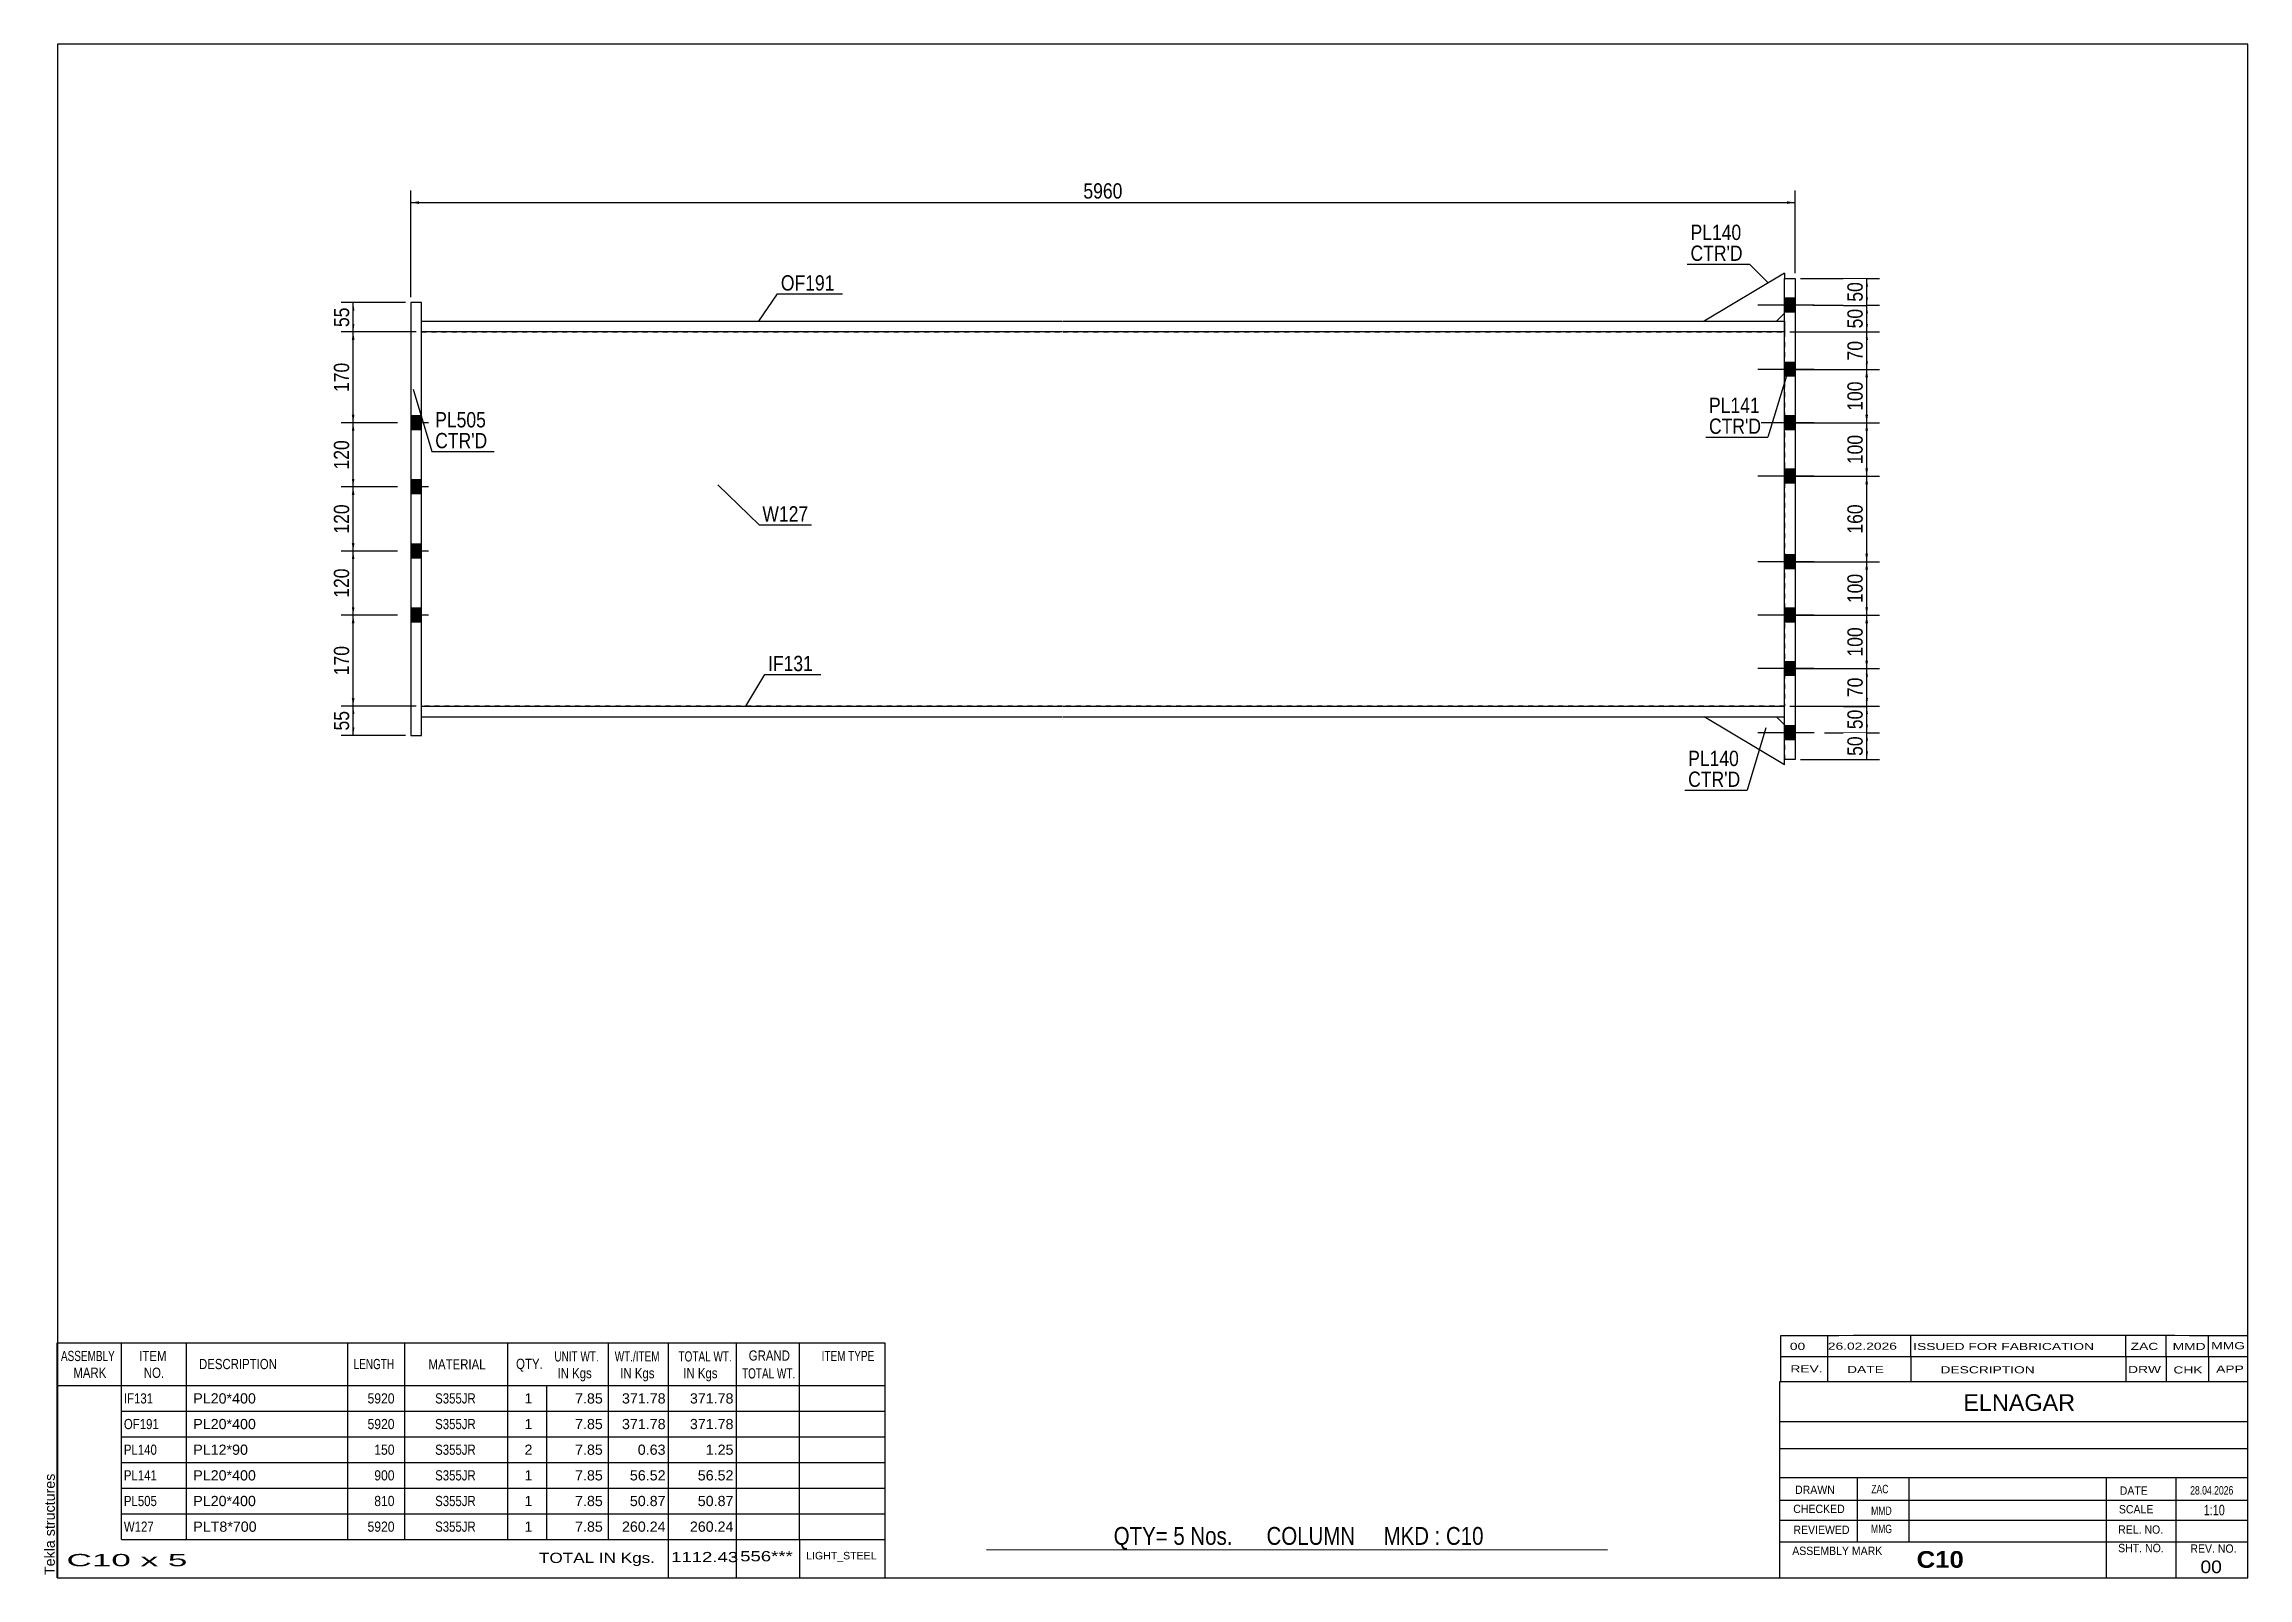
# Model space of a CAD drawing. Header units: millimetres. Extents: x -367 to 46, y -163 to 124.
import ezdxf

# ---------------------------------------------------------------- set-up
doc = ezdxf.new("R2010")
doc.units = ezdxf.units.MM
doc.linetypes.add('DXK_LINE_DOT1', pattern=[1.8814, 0.9407, -0.9407])
doc.styles.add('Arial', font='ARIAL.TTF', dxfattribs={"height": 0.2})
doc.styles.add('Arial Bold', font='ARIALBD.TTF', dxfattribs={"height": 0.2})
doc.styles.add('Arial Narrow', font='ARIALN.TTF', dxfattribs={"height": 0.2})

# ---------------------------------------------------------------- blocks, each defined once
blk = doc.blocks.new('Unknown-622249939-1662')
at = {"color": 5, "linetype": 'Continuous'}
for p, q in [((45.86, 123.87), (-364.14, 123.87)), ((-364.14, 123.87), (-364.14, -163.13)), ((45.86, -163.13), (45.86, 123.87)), ((-364.14, -163.13), (45.86, -163.13))]:
    blk.add_line(p, q, dxfattribs=at)
at = {"color": 174, "linetype": 'Continuous', "style": 'Arial'}
blk.add_text('Tekla structures', height=1.9102, rotation=90, dxfattribs=at).set_placement((-364.64, -162.63))
blk = doc.blocks.new('Part-622249939-1239 - 1213')
at = {"color": 7, "linetype": 'DXK_LINE_DOT1'}
for p, q in [((-296, 70), (-176, 70)), ((-296, 0), (-296, 70)), ((-175.9, 70), (-40.9, 70)), ((-40.9, 70), (-40.9, 0)), ((-176, 0), (-296, 0)), ((-40.9, 0), (-175.9, 0))]:
    blk.add_line(p, q, dxfattribs=at)
blk = doc.blocks.new('Part-622249939-1231 - 1213')
at = {"color": 2, "linetype": 'Continuous'}
for p, q in [((-40.9, 80), (-38.9, 80)), ((-40.9, -10), (-40.9, 80)), ((-38.9, 80), (-38.9, -10)), ((-38.9, -10), (-40.9, -10))]:
    blk.add_line(p, q, dxfattribs=at)
blk = doc.blocks.new('Part-622249939-1229 - 1213')
at = {"color": 2, "linetype": 'Continuous'}
for p, q in [((-296, 70), (-296, 72)), ((-296, 72), (-176, 72)), ((-175.9, 72), (-40.9, 72)), ((-40.9, 72), (-40.9, 70)), ((-176, 70), (-296, 70)), ((-40.9, 70), (-175.9, 70))]:
    blk.add_line(p, q, dxfattribs=at)
blk = doc.blocks.new('Part-622249939-1238 - 1213')
at = {"color": 2, "linetype": 'Continuous'}
for p, q in [((-296, 75.5), (-298, 75.5)), ((-298, 75.5), (-298, -5.5)), ((-296, -5.5), (-296, 75.5)), ((-298, -5.5), (-296, -5.5))]:
    blk.add_line(p, q, dxfattribs=at)
blk = doc.blocks.new('Part-622249939-1230 - 1213')
at = {"color": 2, "linetype": 'Continuous'}
for p, q in [((-296, -2), (-296, 0)), ((-296, 0), (-176, 0)), ((-175.9, 0), (-40.9, 0)), ((-40.9, -2), (-40.9, 0)), ((-296, -2), (-176, -2)), ((-175.9, -2), (-40.9, -2))]:
    blk.add_line(p, q, dxfattribs=at)
blk = doc.blocks.new('Part-622249939-1234 - 1213')
at = {"color": 2, "linetype": 'Continuous'}
for p, q in [((-40.9, 81), (-55.9, 72)), ((-40.9, 81), (-40.9, 80)), ((-42.4, 72), (-40.9, 73.5))]:
    blk.add_line(p, q, dxfattribs=at)
at = {"color": 7, "linetype": 'DXK_LINE_DOT1'}
for p, q in [((-40.9, 73.5), (-40.9, 80)), ((-55.9, 72), (-42.4, 72))]:
    blk.add_line(p, q, dxfattribs=at)
blk = doc.blocks.new('Part-622249939-1236 - 1213')
at = {"color": 2, "linetype": 'Continuous'}
for p, q in [((-40.9, -11), (-55.9, -2)), ((-42.4, -2), (-40.9, -3.5)), ((-40.9, -11), (-40.9, -10))]:
    blk.add_line(p, q, dxfattribs=at)
at = {"color": 7, "linetype": 'DXK_LINE_DOT1'}
for p, q in [((-55.9, -2), (-42.4, -2)), ((-40.9, -3.5), (-40.9, -10))]:
    blk.add_line(p, q, dxfattribs=at)
blk = doc.blocks.new('Bolt-622249939-1240 - 1213')
at = {"linetype": 'Continuous'}
for points in [[(-40.9, 76.3), (-40.9, 73.7), (-38.9, 73.7), (-38.9, 76.3)], [(-40.9, 76.3), (-40.9, 73.7), (-38.9, 73.7), (-38.9, 76.3)], [(-40.9, 64.3), (-40.9, 61.7), (-38.9, 61.7), (-38.9, 64.3)], [(-40.9, 64.3), (-40.9, 61.7), (-38.9, 61.7), (-38.9, 64.3)], [(-40.9, 54.3), (-40.9, 51.7), (-38.9, 51.7), (-38.9, 54.3)], [(-40.9, 54.3), (-40.9, 51.7), (-38.9, 51.7), (-38.9, 54.3)], [(-40.9, 44.3), (-40.9, 41.7), (-38.9, 41.7), (-38.9, 44.3)], [(-40.9, 44.3), (-40.9, 41.7), (-38.9, 41.7), (-38.9, 44.3)], [(-40.9, 28.3), (-40.9, 25.7), (-38.9, 25.7), (-38.9, 28.3)], [(-40.9, 28.3), (-40.9, 25.7), (-38.9, 25.7), (-38.9, 28.3)], [(-40.9, 18.3), (-40.9, 15.7), (-38.9, 15.7), (-38.9, 18.3)], [(-40.9, 18.3), (-40.9, 15.7), (-38.9, 15.7), (-38.9, 18.3)], [(-40.9, 8.3), (-40.9, 5.7), (-38.9, 5.7), (-38.9, 8.3)], [(-40.9, 8.3), (-40.9, 5.7), (-38.9, 5.7), (-38.9, 8.3)], [(-40.9, -3.7), (-40.9, -6.3), (-38.9, -6.3), (-38.9, -3.7)], [(-40.9, -3.7), (-40.9, -6.3), (-38.9, -6.3), (-38.9, -3.7)]]:
    blk.add_hatch(color=3, dxfattribs=at).paths.add_polyline_path(points)
at = {"color": 3, "linetype": 'Continuous'}
for p, q in [((-35.31, 75), (-45.9, 75)), ((-35.31, 75), (-45.9, 75)), ((-38.9, 76.3), (-40.9, 76.3)), ((-38.9, 76.3), (-40.9, 76.3)), ((-38.9, 73.7), (-40.9, 73.7)), ((-38.9, 73.7), (-40.9, 73.7)), ((-35.31, 63), (-45.9, 63)), ((-35.31, 63), (-45.9, 63)), ((-38.9, 64.3), (-40.9, 64.3)), ((-38.9, 64.3), (-40.9, 64.3)), ((-38.9, 61.7), (-40.9, 61.7)), ((-38.9, 61.7), (-40.9, 61.7)), ((-38.9, 54.3), (-40.9, 54.3)), ((-38.9, 54.3), (-40.9, 54.3)), ((-35.31, 53), (-45.9, 53)), ((-35.31, 53), (-45.9, 53)), ((-38.9, 51.7), (-40.9, 51.7)), ((-38.9, 51.7), (-40.9, 51.7)), ((-35.31, 43), (-45.9, 43)), ((-35.31, 43), (-45.9, 43)), ((-38.9, 44.3), (-40.9, 44.3)), ((-38.9, 44.3), (-40.9, 44.3)), ((-38.9, 41.7), (-40.9, 41.7)), ((-38.9, 41.7), (-40.9, 41.7)), ((-35.31, 27), (-45.9, 27)), ((-35.31, 27), (-45.9, 27)), ((-38.9, 28.3), (-40.9, 28.3)), ((-38.9, 28.3), (-40.9, 28.3)), ((-38.9, 25.7), (-40.9, 25.7)), ((-38.9, 25.7), (-40.9, 25.7)), ((-35.31, 17), (-45.9, 17)), ((-35.31, 17), (-45.9, 17)), ((-38.9, 18.3), (-40.9, 18.3)), ((-38.9, 18.3), (-40.9, 18.3)), ((-38.9, 15.7), (-40.9, 15.7)), ((-38.9, 15.7), (-40.9, 15.7)), ((-38.9, 8.3), (-40.9, 8.3)), ((-38.9, 8.3), (-40.9, 8.3)), ((-35.31, 7), (-45.9, 7)), ((-35.31, 7), (-45.9, 7)), ((-38.9, 5.7), (-40.9, 5.7)), ((-38.9, 5.7), (-40.9, 5.7)), ((-38.9, -3.7), (-40.9, -3.7)), ((-38.9, -3.7), (-40.9, -3.7)), ((-35.31, -5), (-45.9, -5)), ((-35.31, -5), (-45.9, -5)), ((-38.9, -6.3), (-40.9, -6.3)), ((-38.9, -6.3), (-40.9, -6.3))]:
    blk.add_line(p, q, dxfattribs=at)
blk = doc.blocks.new('Bolt-622249939-1243 - 1213')
at = {"linetype": 'Continuous'}
for points in [[(-298, 54.3), (-298, 51.7), (-296, 51.7), (-296, 54.3)], [(-298, 54.3), (-298, 51.7), (-296, 51.7), (-296, 54.3)], [(-298, 42.3), (-298, 39.7), (-296, 39.7), (-296, 42.3)], [(-298, 42.3), (-298, 39.7), (-296, 39.7), (-296, 42.3)], [(-298, 30.3), (-298, 27.7), (-296, 27.7), (-296, 30.3)], [(-298, 30.3), (-298, 27.7), (-296, 27.7), (-296, 30.3)], [(-298, 18.3), (-298, 15.7), (-296, 15.7), (-296, 18.3)], [(-298, 18.3), (-298, 15.7), (-296, 15.7), (-296, 18.3)]]:
    blk.add_hatch(color=3, dxfattribs=at).paths.add_polyline_path(points)
at = {"color": 3, "linetype": 'Continuous'}
for p, q in [((-296, 54.3), (-298, 54.3)), ((-296, 54.3), (-298, 54.3)), ((-294.7, 53), (-298, 53)), ((-294.7, 53), (-298, 53)), ((-296, 51.7), (-298, 51.7)), ((-296, 51.7), (-298, 51.7)), ((-296, 42.3), (-298, 42.3)), ((-296, 42.3), (-298, 42.3)), ((-294.7, 41), (-298, 41)), ((-294.7, 41), (-298, 41)), ((-296, 39.7), (-298, 39.7)), ((-296, 39.7), (-298, 39.7)), ((-296, 30.3), (-298, 30.3)), ((-296, 30.3), (-298, 30.3)), ((-294.7, 29), (-298, 29)), ((-294.7, 29), (-298, 29)), ((-296, 27.7), (-298, 27.7)), ((-296, 27.7), (-298, 27.7)), ((-296, 18.3), (-298, 18.3)), ((-296, 18.3), (-298, 18.3)), ((-294.7, 17), (-298, 17)), ((-294.7, 17), (-298, 17)), ((-296, 15.7), (-298, 15.7)), ((-296, 15.7), (-298, 15.7))]:
    blk.add_line(p, q, dxfattribs=at)
blk = doc.blocks.new('StraightDimension-622249939-2765 - 1213')
at = {"linetype": 'Continuous'}
for points in [[(-25.75, 73.5), (-25.5, 75), (-25.25, 73.5)], [(-25.25, 71.5), (-25.5, 70), (-25.75, 71.5)]]:
    blk.add_hatch(color=7, dxfattribs=at).paths.add_polyline_path(points)
at = {"color": 7, "linetype": 'Continuous'}
for p, q in [((-35.55, 75), (-23.1, 75)), ((-25.5, 70), (-25.5, 75)), ((-39.9, 70), (-23.1, 70))]:
    blk.add_line(p, q, dxfattribs=at)
at = {"color": 0}
blk.add_wipeout([(-25.65, 74.93), (-29.85, 74.93), (-29.85, 70.07), (-25.65, 70.07)], dxfattribs=at)
at = {"color": 3, "style": 'Arial Narrow'}
blk.add_text('50', height=2.863, rotation=90.0002, dxfattribs=at).set_placement((-26.25, 70.67))
blk = doc.blocks.new('StraightDimension-622249939-2773 - 1213')
at = {"linetype": 'Continuous'}
for points in [[(-25.75, -1.5), (-25.5, 0), (-25.25, -1.5)], [(-25.25, -3.5), (-25.5, -5), (-25.75, -3.5)]]:
    blk.add_hatch(color=7, dxfattribs=at).paths.add_polyline_path(points)
at = {"color": 7, "linetype": 'Continuous'}
for p, q in [((-39.9, 0), (-23.1, 0)), ((-25.5, -5), (-25.5, 0)), ((-33.4, -5), (-23.1, -5))]:
    blk.add_line(p, q, dxfattribs=at)
at = {"color": 0}
blk.add_wipeout([(-25.65, -0.07), (-29.85, -0.07), (-29.85, -4.93), (-25.65, -4.93)], dxfattribs=at)
at = {"color": 3, "style": 'Arial Narrow'}
blk.add_text('50', height=2.863, rotation=90.0002, dxfattribs=at).set_placement((-26.25, -4.33))
blk = doc.blocks.new('StraightDimension-622249939-1723 - 1213')
at = {"linetype": 'Continuous'}
for points in [[(-309.05, 51.5), (-308.8, 53), (-308.55, 51.5)], [(-308.55, 42.5), (-308.8, 41), (-309.05, 42.5)]]:
    blk.add_hatch(color=7, dxfattribs=at).paths.add_polyline_path(points)
at = {"color": 7, "linetype": 'Continuous'}
for p, q in [((-300.5, 53), (-311.05, 53)), ((-308.8, 41), (-308.8, 53)), ((-300.5, 41), (-311.05, 41))]:
    blk.add_line(p, q, dxfattribs=at)
at = {"color": 0}
blk.add_wipeout([(-308.95, 50.34), (-313.15, 50.34), (-313.15, 43.66), (-308.95, 43.66)], dxfattribs=at)
at = {"color": 3, "style": 'Arial Narrow'}
blk.add_text('120', height=2.863, rotation=90.0002, dxfattribs=at).set_placement((-309.55, 44.26))
blk = doc.blocks.new('StraightDimension-622249939-2774 - 1213')
at = {"linetype": 'Continuous'}
for points in [[(-25.75, -6.5), (-25.5, -5), (-25.25, -6.5)], [(-25.25, -8.5), (-25.5, -10), (-25.75, -8.5)]]:
    blk.add_hatch(color=7, dxfattribs=at).paths.add_polyline_path(points)
at = {"color": 7, "linetype": 'Continuous'}
for p, q in [((-33.4, -5), (-23.1, -5)), ((-25.5, -10), (-25.5, -5)), ((-37.9, -10), (-23.1, -10))]:
    blk.add_line(p, q, dxfattribs=at)
at = {"color": 0}
blk.add_wipeout([(-25.65, -5.07), (-29.85, -5.07), (-29.85, -9.93), (-25.65, -9.93)], dxfattribs=at)
at = {"color": 3, "style": 'Arial Narrow'}
blk.add_text('50', height=2.863, rotation=90.0002, dxfattribs=at).set_placement((-26.25, -9.33))
blk = doc.blocks.new('StraightDimension-622249939-1762 - 1213')
at = {"linetype": 'Continuous'}
for points in [[(-296.5, 93.96), (-298, 94.21), (-296.5, 94.46)], [(-40.4, 94.46), (-38.9, 94.21), (-40.4, 93.96)]]:
    blk.add_hatch(color=7, dxfattribs=at).paths.add_polyline_path(points)
at = {"color": 7, "linetype": 'Continuous'}
for p, q in [((-298, 76.5), (-298, 96.46)), ((-38.9, 81), (-38.9, 96.46)), ((-298, 94.21), (-38.9, 94.21))]:
    blk.add_line(p, q, dxfattribs=at)
at = {"color": 0}
blk.add_wipeout([(-164.19, 94.36), (-164.19, 98.56), (-172.71, 98.56), (-172.71, 94.36)], dxfattribs=at)
at = {"color": 3, "style": 'Arial Narrow'}
blk.add_text('5960', height=2.863, dxfattribs=at).set_placement((-172.11, 94.96))
blk = doc.blocks.new('StraightDimension-622249939-2770 - 1213')
at = {"linetype": 'Continuous'}
for points in [[(-25.75, 25.5), (-25.5, 27), (-25.25, 25.5)], [(-25.25, 18.5), (-25.5, 17), (-25.75, 18.5)]]:
    blk.add_hatch(color=7, dxfattribs=at).paths.add_polyline_path(points)
at = {"color": 7, "linetype": 'Continuous'}
for p, q in [((-39.9, 27), (-23.1, 27)), ((-25.5, 17), (-25.5, 27)), ((-39.9, 17), (-23.1, 17))]:
    blk.add_line(p, q, dxfattribs=at)
at = {"color": 0}
blk.add_wipeout([(-25.65, 25.34), (-29.85, 25.34), (-29.85, 18.66), (-25.65, 18.66)], dxfattribs=at)
at = {"color": 3, "style": 'Arial Narrow'}
blk.add_text('100', height=2.863, rotation=90.0002, dxfattribs=at).set_placement((-26.25, 19.26))
blk = doc.blocks.new('StraightDimension-622249939-2769 - 1213')
at = {"linetype": 'Continuous'}
for points in [[(-25.75, 41.5), (-25.5, 43), (-25.25, 41.5)], [(-25.25, 28.5), (-25.5, 27), (-25.75, 28.5)]]:
    blk.add_hatch(color=7, dxfattribs=at).paths.add_polyline_path(points)
at = {"color": 7, "linetype": 'Continuous'}
for p, q in [((-39.61, 43), (-23.1, 43)), ((-25.5, 27), (-25.5, 43)), ((-39.9, 27), (-23.1, 27))]:
    blk.add_line(p, q, dxfattribs=at)
at = {"color": 0}
blk.add_wipeout([(-25.65, 38.34), (-29.85, 38.34), (-29.85, 31.66), (-25.65, 31.66)], dxfattribs=at)
at = {"color": 3, "style": 'Arial Narrow'}
blk.add_text('160', height=2.863, rotation=90.0002, dxfattribs=at).set_placement((-26.25, 32.26))
blk = doc.blocks.new('StraightDimension-622249939-1727 - 1213')
at = {"linetype": 'Continuous'}
for points in [[(-309.05, -1.5), (-308.8, 0), (-308.55, -1.5)], [(-308.55, -4), (-308.8, -5.5), (-309.05, -4)]]:
    blk.add_hatch(color=7, dxfattribs=at).paths.add_polyline_path(points)
at = {"color": 7, "linetype": 'Continuous'}
for p, q in [((-297, 0), (-311.05, 0)), ((-308.8, -5.5), (-308.8, 0)), ((-299, -5.5), (-311.05, -5.5))]:
    blk.add_line(p, q, dxfattribs=at)
at = {"color": 0}
blk.add_wipeout([(-308.95, -0.32), (-313.15, -0.32), (-313.15, -5.18), (-308.95, -5.18)], dxfattribs=at)
at = {"color": 3, "style": 'Arial Narrow'}
blk.add_text('55', height=2.863, rotation=90.0002, dxfattribs=at).set_placement((-309.55, -4.58))
blk = doc.blocks.new('StraightDimension-622249939-1721 - 1213')
at = {"linetype": 'Continuous'}
for points in [[(-309.05, 74), (-308.8, 75.5), (-308.55, 74)], [(-308.55, 71.5), (-308.8, 70), (-309.05, 71.5)]]:
    blk.add_hatch(color=7, dxfattribs=at).paths.add_polyline_path(points)
at = {"color": 7, "linetype": 'Continuous'}
for p, q in [((-299, 75.5), (-311.05, 75.5)), ((-308.8, 70), (-308.8, 75.5)), ((-297, 70), (-311.05, 70))]:
    blk.add_line(p, q, dxfattribs=at)
at = {"color": 0}
blk.add_wipeout([(-308.95, 75.18), (-313.15, 75.18), (-313.15, 70.32), (-308.95, 70.32)], dxfattribs=at)
at = {"color": 3, "style": 'Arial Narrow'}
blk.add_text('55', height=2.863, rotation=90.0002, dxfattribs=at).set_placement((-309.55, 70.92))
blk = doc.blocks.new('StraightDimension-622249939-1722 - 1213')
at = {"linetype": 'Continuous'}
for points in [[(-309.05, 68.5), (-308.8, 70), (-308.55, 68.5)], [(-308.55, 54.5), (-308.8, 53), (-309.05, 54.5)]]:
    blk.add_hatch(color=7, dxfattribs=at).paths.add_polyline_path(points)
at = {"color": 7, "linetype": 'Continuous'}
for p, q in [((-297, 70), (-311.05, 70)), ((-308.8, 53), (-308.8, 70)), ((-300.5, 53), (-311.05, 53))]:
    blk.add_line(p, q, dxfattribs=at)
at = {"color": 0}
blk.add_wipeout([(-308.95, 64.84), (-313.15, 64.84), (-313.15, 58.16), (-308.95, 58.16)], dxfattribs=at)
at = {"color": 3, "style": 'Arial Narrow'}
blk.add_text('170', height=2.863, rotation=90.0002, dxfattribs=at).set_placement((-309.55, 58.76))
blk = doc.blocks.new('StraightDimension-622249939-1724 - 1213')
at = {"linetype": 'Continuous'}
for points in [[(-309.05, 39.5), (-308.8, 41), (-308.55, 39.5)], [(-308.55, 30.5), (-308.8, 29), (-309.05, 30.5)]]:
    blk.add_hatch(color=7, dxfattribs=at).paths.add_polyline_path(points)
at = {"color": 7, "linetype": 'Continuous'}
for p, q in [((-300.5, 41), (-311.05, 41)), ((-308.8, 29), (-308.8, 41)), ((-300.5, 29), (-311.05, 29))]:
    blk.add_line(p, q, dxfattribs=at)
at = {"color": 0}
blk.add_wipeout([(-308.95, 38.34), (-313.15, 38.34), (-313.15, 31.66), (-308.95, 31.66)], dxfattribs=at)
at = {"color": 3, "style": 'Arial Narrow'}
blk.add_text('120', height=2.863, rotation=90.0002, dxfattribs=at).set_placement((-309.55, 32.26))
blk = doc.blocks.new('StraightDimension-622249939-1725 - 1213')
at = {"linetype": 'Continuous'}
for points in [[(-309.05, 27.5), (-308.8, 29), (-308.55, 27.5)], [(-308.55, 18.5), (-308.8, 17), (-309.05, 18.5)]]:
    blk.add_hatch(color=7, dxfattribs=at).paths.add_polyline_path(points)
at = {"color": 7, "linetype": 'Continuous'}
for p, q in [((-300.5, 29), (-311.05, 29)), ((-308.8, 17), (-308.8, 29)), ((-300.5, 17), (-311.05, 17))]:
    blk.add_line(p, q, dxfattribs=at)
at = {"color": 0}
blk.add_wipeout([(-308.95, 26.34), (-313.15, 26.34), (-313.15, 19.66), (-308.95, 19.66)], dxfattribs=at)
at = {"color": 3, "style": 'Arial Narrow'}
blk.add_text('120', height=2.863, rotation=90.0002, dxfattribs=at).set_placement((-309.55, 20.26))
blk = doc.blocks.new('StraightDimension-622249939-1726 - 1213')
at = {"linetype": 'Continuous'}
for points in [[(-309.05, 15.5), (-308.8, 17), (-308.55, 15.5)], [(-308.55, 1.5), (-308.8, 0), (-309.05, 1.5)]]:
    blk.add_hatch(color=7, dxfattribs=at).paths.add_polyline_path(points)
at = {"color": 7, "linetype": 'Continuous'}
for p, q in [((-300.5, 17), (-311.05, 17)), ((-308.8, 0), (-308.8, 17)), ((-297, 0), (-311.05, 0))]:
    blk.add_line(p, q, dxfattribs=at)
at = {"color": 0}
blk.add_wipeout([(-308.95, 11.84), (-313.15, 11.84), (-313.15, 5.16), (-308.95, 5.16)], dxfattribs=at)
at = {"color": 3, "style": 'Arial Narrow'}
blk.add_text('170', height=2.863, rotation=90.0002, dxfattribs=at).set_placement((-309.55, 5.76))
blk = doc.blocks.new('StraightDimension-622249939-2764 - 1213')
at = {"linetype": 'Continuous'}
for points in [[(-25.75, 78.5), (-25.5, 80), (-25.25, 78.5)], [(-25.25, 76.5), (-25.5, 75), (-25.75, 76.5)]]:
    blk.add_hatch(color=7, dxfattribs=at).paths.add_polyline_path(points)
at = {"color": 7, "linetype": 'Continuous'}
for p, q in [((-37.9, 80), (-23.1, 80)), ((-25.5, 75), (-25.5, 80)), ((-35.55, 75), (-23.1, 75))]:
    blk.add_line(p, q, dxfattribs=at)
at = {"color": 0}
blk.add_wipeout([(-25.65, 79.93), (-29.85, 79.93), (-29.85, 75.07), (-25.65, 75.07)], dxfattribs=at)
at = {"color": 3, "style": 'Arial Narrow'}
blk.add_text('50', height=2.863, rotation=90.0002, dxfattribs=at).set_placement((-26.25, 75.67))
blk = doc.blocks.new('StraightDimension-622249939-2766 - 1213')
at = {"linetype": 'Continuous'}
for points in [[(-25.75, 68.5), (-25.5, 70), (-25.25, 68.5)], [(-25.25, 64.5), (-25.5, 63), (-25.75, 64.5)]]:
    blk.add_hatch(color=7, dxfattribs=at).paths.add_polyline_path(points)
at = {"color": 7, "linetype": 'Continuous'}
for p, q in [((-39.9, 70), (-23.1, 70)), ((-25.5, 63), (-25.5, 70)), ((-39.9, 63), (-23.1, 63))]:
    blk.add_line(p, q, dxfattribs=at)
at = {"color": 0}
blk.add_wipeout([(-25.65, 68.93), (-29.85, 68.93), (-29.85, 64.07), (-25.65, 64.07)], dxfattribs=at)
at = {"color": 3, "style": 'Arial Narrow'}
blk.add_text('70', height=2.863, rotation=90.0002, dxfattribs=at).set_placement((-26.25, 64.67))
blk = doc.blocks.new('StraightDimension-622249939-2767 - 1213')
at = {"linetype": 'Continuous'}
for points in [[(-25.75, 61.5), (-25.5, 63), (-25.25, 61.5)], [(-25.25, 54.5), (-25.5, 53), (-25.75, 54.5)]]:
    blk.add_hatch(color=7, dxfattribs=at).paths.add_polyline_path(points)
at = {"color": 7, "linetype": 'Continuous'}
for p, q in [((-39.9, 63), (-23.1, 63)), ((-25.5, 53), (-25.5, 63)), ((-39.9, 53), (-23.1, 53))]:
    blk.add_line(p, q, dxfattribs=at)
at = {"color": 0}
blk.add_wipeout([(-25.65, 61.34), (-29.85, 61.34), (-29.85, 54.66), (-25.65, 54.66)], dxfattribs=at)
at = {"color": 3, "style": 'Arial Narrow'}
blk.add_text('100', height=2.863, rotation=90.0002, dxfattribs=at).set_placement((-26.25, 55.26))
blk = doc.blocks.new('StraightDimension-622249939-2768 - 1213')
at = {"linetype": 'Continuous'}
for points in [[(-25.75, 51.5), (-25.5, 53), (-25.25, 51.5)], [(-25.25, 44.5), (-25.5, 43), (-25.75, 44.5)]]:
    blk.add_hatch(color=7, dxfattribs=at).paths.add_polyline_path(points)
at = {"color": 7, "linetype": 'Continuous'}
for p, q in [((-39.9, 53), (-23.1, 53)), ((-25.5, 43), (-25.5, 53)), ((-39.61, 43), (-23.1, 43))]:
    blk.add_line(p, q, dxfattribs=at)
at = {"color": 0}
blk.add_wipeout([(-25.65, 51.34), (-29.85, 51.34), (-29.85, 44.66), (-25.65, 44.66)], dxfattribs=at)
at = {"color": 3, "style": 'Arial Narrow'}
blk.add_text('100', height=2.863, rotation=90.0002, dxfattribs=at).set_placement((-26.25, 45.26))
blk = doc.blocks.new('StraightDimension-622249939-2771 - 1213')
at = {"linetype": 'Continuous'}
for points in [[(-25.75, 15.5), (-25.5, 17), (-25.25, 15.5)], [(-25.25, 8.5), (-25.5, 7), (-25.75, 8.5)]]:
    blk.add_hatch(color=7, dxfattribs=at).paths.add_polyline_path(points)
at = {"color": 7, "linetype": 'Continuous'}
for p, q in [((-39.9, 17), (-23.1, 17)), ((-25.5, 7), (-25.5, 17)), ((-39.9, 7), (-23.1, 7))]:
    blk.add_line(p, q, dxfattribs=at)
at = {"color": 0}
blk.add_wipeout([(-25.65, 15.34), (-29.85, 15.34), (-29.85, 8.66), (-25.65, 8.66)], dxfattribs=at)
at = {"color": 3, "style": 'Arial Narrow'}
blk.add_text('100', height=2.863, rotation=90.0002, dxfattribs=at).set_placement((-26.25, 9.26))
blk = doc.blocks.new('StraightDimension-622249939-2772 - 1213')
at = {"linetype": 'Continuous'}
for points in [[(-25.75, 5.5), (-25.5, 7), (-25.25, 5.5)], [(-25.25, 1.5), (-25.5, 0), (-25.75, 1.5)]]:
    blk.add_hatch(color=7, dxfattribs=at).paths.add_polyline_path(points)
at = {"color": 7, "linetype": 'Continuous'}
for p, q in [((-39.9, 7), (-23.1, 7)), ((-25.5, 0), (-25.5, 7)), ((-39.9, 0), (-23.1, 0))]:
    blk.add_line(p, q, dxfattribs=at)
at = {"color": 0}
blk.add_wipeout([(-25.65, 5.93), (-29.85, 5.93), (-29.85, 1.07), (-25.65, 1.07)], dxfattribs=at)
at = {"color": 3, "style": 'Arial Narrow'}
blk.add_text('70', height=2.863, rotation=90.0002, dxfattribs=at).set_placement((-26.25, 1.67))
blk = doc.blocks.new('CBS_CALLOFF-622249939-2841')
at = {"color": 7, "linetype": 'Continuous'}
blk.add_line((-190.26, -157.86), (-74.03, -157.88), dxfattribs=at)
at = {"color": 3, "linetype": 'Continuous', "style": 'Arial Narrow'}
blk.add_text('QTY= 5 Nos.      COLUMN     MKD : C10', height=3.3405, dxfattribs=at).set_placement((-166.44, -156.97))
blk = doc.blocks.new('CBS_BOM-622249939-2840')
at = {"color": 7, "linetype": 'Continuous'}
for p, q in [((-364.17, -127.16), (-364.17, -119.16)), ((-364.17, -119.16), (-209.25, -119.16)), ((-352.17, -127.16), (-352.17, -119.16)), ((-339.98, -127.16), (-339.98, -119.16)), ((-309.81, -127.16), (-309.81, -119.16)), ((-299.14, -127.16), (-299.14, -119.16)), ((-279.82, -127.16), (-279.82, -119.16)), ((-261.02, -127.16), (-261.02, -119.16)), ((-249.8, -127.16), (-249.8, -119.16)), ((-237.02, -127.16), (-237.02, -119.16)), ((-225.27, -127.16), (-225.27, -119.16)), ((-209.25, -119.17), (-209.25, -127.15)), ((-364.17, -127.16), (-209.25, -127.16)), ((-364.17, -131.96), (-364.17, -127.16)), ((-352.17, -131.96), (-352.17, -127.16)), ((-339.98, -131.96), (-339.98, -127.16)), ((-309.81, -131.96), (-309.81, -127.16)), ((-299.14, -131.96), (-299.14, -127.16)), ((-279.82, -131.96), (-279.82, -127.16)), ((-272.55, -131.96), (-272.55, -127.16)), ((-261.02, -131.96), (-261.02, -127.16)), ((-249.8, -131.96), (-249.8, -127.16)), ((-237.02, -131.96), (-237.02, -127.16)), ((-225.25, -131.96), (-225.25, -127.16)), ((-209.25, -127.16), (-209.25, -131.96)), ((-364.17, -136.76), (-364.17, -131.96)), ((-352.17, -131.96), (-209.25, -131.96)), ((-352.17, -136.76), (-352.17, -131.96)), ((-339.98, -136.76), (-339.98, -131.96)), ((-309.81, -136.76), (-309.81, -131.96)), ((-299.14, -136.76), (-299.14, -131.96)), ((-279.82, -136.76), (-279.82, -131.96)), ((-272.55, -136.76), (-272.55, -131.96)), ((-261.02, -136.76), (-261.02, -131.96)), ((-249.8, -136.76), (-249.8, -131.96)), ((-237.02, -136.76), (-237.02, -131.96)), ((-225.25, -136.76), (-225.25, -131.96)), ((-209.25, -131.96), (-209.25, -136.76)), ((-364.17, -141.56), (-364.17, -136.76)), ((-352.17, -136.76), (-209.25, -136.76)), ((-352.17, -141.56), (-352.17, -136.76)), ((-339.98, -141.56), (-339.98, -136.76)), ((-309.81, -141.56), (-309.81, -136.76)), ((-299.14, -141.56), (-299.14, -136.76)), ((-279.82, -141.56), (-279.82, -136.76)), ((-272.55, -141.56), (-272.55, -136.76)), ((-261.02, -141.56), (-261.02, -136.76)), ((-249.8, -141.56), (-249.8, -136.76)), ((-237.02, -141.56), (-237.02, -136.76)), ((-225.25, -141.56), (-225.25, -136.76)), ((-209.25, -136.76), (-209.25, -141.56)), ((-364.17, -146.36), (-364.17, -141.56)), ((-352.17, -141.56), (-209.25, -141.56)), ((-352.17, -146.36), (-352.17, -141.56)), ((-339.98, -146.36), (-339.98, -141.56)), ((-309.81, -146.36), (-309.81, -141.56)), ((-299.14, -146.36), (-299.14, -141.56)), ((-279.82, -146.36), (-279.82, -141.56)), ((-272.55, -146.36), (-272.55, -141.56)), ((-261.02, -146.36), (-261.02, -141.56)), ((-249.8, -146.36), (-249.8, -141.56)), ((-237.02, -146.36), (-237.02, -141.56)), ((-225.25, -146.36), (-225.25, -141.56)), ((-209.25, -141.56), (-209.25, -146.36)), ((-364.17, -151.16), (-364.17, -146.36)), ((-352.17, -146.36), (-209.25, -146.36)), ((-352.17, -151.16), (-352.17, -146.36)), ((-339.98, -151.16), (-339.98, -146.36)), ((-309.81, -151.16), (-309.81, -146.36)), ((-299.14, -151.16), (-299.14, -146.36)), ((-279.82, -151.16), (-279.82, -146.36)), ((-272.55, -151.16), (-272.55, -146.36)), ((-261.02, -151.16), (-261.02, -146.36)), ((-249.8, -151.16), (-249.8, -146.36)), ((-237.02, -151.16), (-237.02, -146.36)), ((-225.25, -151.16), (-225.25, -146.36)), ((-209.25, -146.36), (-209.25, -151.16)), ((-364.17, -155.96), (-364.17, -151.16)), ((-352.17, -151.16), (-209.25, -151.16)), ((-352.17, -155.96), (-352.17, -151.16)), ((-339.98, -155.96), (-339.98, -151.16)), ((-309.81, -155.96), (-309.81, -151.16)), ((-299.14, -155.96), (-299.14, -151.16)), ((-279.82, -155.96), (-279.82, -151.16)), ((-272.55, -155.96), (-272.55, -151.16)), ((-261.02, -155.96), (-261.02, -151.16)), ((-249.8, -155.96), (-249.8, -151.16)), ((-237.02, -155.96), (-237.02, -151.16)), ((-225.25, -155.96), (-225.25, -151.16)), ((-209.25, -151.16), (-209.25, -155.96)), ((-364.17, -163.16), (-364.17, -155.98)), ((-352.17, -155.96), (-209.25, -155.96)), ((-249.8, -163.16), (-249.8, -155.98)), ((-237.02, -163.16), (-237.02, -155.98)), ((-225.21, -163.16), (-225.21, -155.98)), ((-209.25, -155.96), (-209.25, -163.16)), ((-364.17, -163.16), (-209.25, -163.16))]:
    blk.add_line(p, q, dxfattribs=at)
at = {"color": 3, "linetype": 'Continuous', "style": 'Arial'}
for s, height, width, p in [('ASSEMBLY', 1.91, 0.7, (-363.49, -122.58)), ('ITEM', 1.91, 0.8, (-348.84, -122.58)), ('DESCRIPTION', 1.9102, 0.8, (-337.65, -124.09)), ('LENGTH', 1.91, 0.7, (-308.71, -124.09)), ('MATERIAL', 1.91, 0.8, (-294.69, -124.14)), ('QTY.', 1.91, 0.8, (-278.3, -124.06)), ('UNIT WT.', 1.91, 0.7, (-271.13, -122.66)), ('WT./ITEM', 1.91, 0.7, (-259.84, -122.66)), ('TOTAL WT.', 1.91, 0.7, (-247.9, -122.66)), ('GRAND', 1.91, 0.8, (-234.75, -122.5)), ('ITEM TYPE', 1.91, 0.7, (-221.11, -122.58)), ('MARK', 1.91, 0.8, (-361.17, -125.72)), ('NO.', 1.91, 0.8, (-347.98, -125.72)), ('IN Kgs', 1.91, 0.8, (-270.55, -125.8)), ('IN Kgs', 1.91, 0.8, (-258.8, -125.8)), ('IN Kgs', 1.91, 0.8, (-247, -125.8)), ('TOTAL WT.', 1.91, 0.7, (-236.01, -125.84))]:
    blk.add_text(s, height=height, dxfattribs=dict(at, width=width)).set_placement(p)
at = {"color": 7, "linetype": 'Continuous', "style": 'Arial'}
for s, width, p in [('IF131', 0.8, (-351.71, -130.52)), ('5920', 0.85, (-306.1, -130.52)), ('S355JR', 0.8, (-293.45, -130.52)), ('OF191', 0.8, (-351.71, -135.32)), ('5920', 0.85, (-306.1, -135.32)), ('S355JR', 0.8, (-293.45, -135.32)), ('PL140', 0.8, (-351.71, -140.12)), ('150', 0.85, (-304.84, -140.12)), ('S355JR', 0.8, (-293.45, -140.12)), ('PL141', 0.8, (-351.71, -144.92)), ('900', 0.85, (-304.84, -144.92)), ('S355JR', 0.8, (-293.45, -144.92)), ('PL505', 0.8, (-351.71, -149.72)), ('810', 0.85, (-304.84, -149.72)), ('S355JR', 0.8, (-293.45, -149.72)), ('W127', 0.8, (-351.71, -154.52)), ('5920', 0.85, (-306.1, -154.52)), ('S355JR', 0.8, (-293.45, -154.52))]:
    blk.add_text(s, height=1.91, dxfattribs=dict(at, width=width)).set_placement(p)
for s, p in [('PL20*400', (-338.73, -130.52)), ('1', (-276.73, -130.52)), ('7.85', (-267.26, -130.52)), ('371.78', (-258.48, -130.52)), ('371.78', (-245.77, -130.52)), ('PL20*400', (-338.73, -135.32)), ('1', (-276.73, -135.32)), ('7.85', (-267.26, -135.32)), ('371.78', (-258.48, -135.32)), ('371.78', (-245.77, -135.32)), ('PL12*90', (-338.73, -140.12)), ('2', (-276.73, -140.12)), ('7.85', (-267.26, -140.12)), ('0.63', (-255.52, -140.12)), ('1.25', (-242.8, -140.12)), ('PL20*400', (-338.73, -144.92)), ('1', (-276.73, -144.92)), ('7.85', (-267.26, -144.92)), ('56.52', (-257, -144.92)), ('56.52', (-244.29, -144.92)), ('PL20*400', (-338.73, -149.72)), ('1', (-276.73, -149.72)), ('7.85', (-267.26, -149.72)), ('50.87', (-257, -149.72)), ('50.87', (-244.29, -149.72)), ('PLT8*700', (-338.73, -154.52)), ('1', (-276.73, -154.52)), ('7.85', (-267.26, -154.52)), ('260.24', (-258.48, -154.52)), ('260.24', (-245.77, -154.52))]:
    blk.add_text(s, height=1.91, dxfattribs=at).set_placement(p)
at = {"color": 6, "linetype": 'Continuous', "style": 'Arial'}
for s, height, width, p in [('C10 x 5', 2.292, 2.05, (-362.45, -160.97)), ('TOTAL IN Kgs.', 1.9102, 1.2, (-274.01, -160.36)), ('1112.43', 1.91, 1.3, (-249.28, -160.21)), ('556***', 1.91, 1.3, (-236.35, -160.05))]:
    blk.add_text(s, height=height, dxfattribs=dict(at, width=width)).set_placement(p)
blk.add_text('LIGHT_STEEL', height=1.4135, dxfattribs=at).set_placement((-224, -159.7))
blk = doc.blocks.new('CBS_NAME_BLOG-622249939-2842')
at = {"color": 7, "linetype": 'Continuous'}
for p, q in [((-41.73, -126.38), (45.79, -126.38)), ((-41.73, -163.08), (-41.73, -126.38)), ((-41.73, -133.91), (45.79, -133.91)), ((-41.66, -138.97), (45.86, -138.97)), ((-41.73, -144.34), (45.79, -144.34)), ((-27.21, -156.44), (-27.21, -144.35)), ((-17.52, -156.42), (-17.52, -144.35)), ((19.39, -163.08), (19.39, -144.35)), ((32.45, -163.08), (32.45, -144.34)), ((-41.73, -152.38), (45.79, -152.38)), ((-41.72, -148.64), (45.86, -148.62)), ((-41.73, -156.43), (45.79, -156.43)), ((-41.73, -163.13), (45.86, -163.13))]:
    blk.add_line(p, q, dxfattribs=at)
at = {"color": 3, "linetype": 'Continuous', "style": 'Arial'}
blk.add_text('ELNAGAR', height=3.133, dxfattribs=at).set_placement((-7.41, -131.91))
at = {"color": 3, "linetype": 'Continuous'}
for s, height, style, width, p in [('DRAWN', 1.566, 'Arial', 0.9, (-38.9, -147.45)), ('ZAC', 1.565, 'Arial Narrow', 0.9, (-24.64, -147.31)), ('DATE', 1.566, 'Arial', 0.9, (21.87, -147.61)), ('28.04.2026', 1.565, 'Arial Narrow', 0.9, (35.05, -147.55)), ('CHECKED', 1.566, 'Arial', 0.9, (-39.24, -151.02)), ('MMD', 1.565, 'Arial Narrow', 0.9, (-24.67, -151.37)), ('SCALE', 1.566, 'Arial', 0.9, (21.71, -151.09)), ('1:10', 1.957, 'Arial Narrow', 0.9, (37.6, -151.44)), ('REVIEWED', 1.566, 'Arial', 0.9, (-39.21, -154.94)), ('MMG', 1.565, 'Arial Narrow', 0.9, (-24.7, -154.77)), ('REL. NO.', 1.566, 'Arial', 0.9, (21.57, -154.89)), ('ASSEMBLY MARK', 1.5663, 'Arial', 0.9, (-39.43, -158.87)), ('C10', 3.131, 'Arial Bold', 1.1, (-16.15, -161.27)), ('SHT. NO.', 1.566, 'Arial', 0.9, (21.57, -158.35)), ('REV. NO.', 1.566, 'Arial', 0.9, (35.09, -158.45))]:
    blk.add_text(s, height=height, dxfattribs=dict(at, style=style, width=width)).set_placement(p)
at = {"color": 3, "style": 'Arial', "width": 1.1}
blk.add_text('00', height=2.349, dxfattribs=at).set_placement((36.97, -162.26))
blk = doc.blocks.new('CBS_REVISION-622249939-2843')
at = {"color": 7, "linetype": 'Continuous'}
for p, q in [((-41.65, -117.85), (-41.65, -121.74)), ((-32.84, -117.84), (-32.84, -121.74)), ((-17.25, -121.74), (-17.25, -117.82)), ((23.01, -121.74), (23.02, -117.82)), ((30.57, -121.74), (30.58, -117.83)), ((38.5, -121.74), (38.49, -117.84)), ((-41.65, -121.74), (-41.65, -126.38)), ((-41.65, -121.75), (45.85, -121.75)), ((-32.85, -121.75), (-32.85, -126.38)), ((-17.25, -121.75), (-17.25, -126.31)), ((23, -121.75), (23, -126.38)), ((30.54, -121.75), (30.54, -126.38)), ((38.49, -121.75), (38.49, -126.38)), ((-41.65, -126.38), (45.85, -126.38))]:
    blk.add_line(p, q, dxfattribs=at)
blk.add_arc((2.11, -28091.12), 27973.31, 89.910387, 90.089622, dxfattribs=at)
at = {"color": 7, "style": 'Arial Narrow', "width": 1.7}
for s, height, p in [('00', 1.326, (-39.88, -120.49)), ('26.02.2026', 1.326, (-32.77, -120.45)), ('ISSUED FOR FABRICATION', 1.3257, (-16.79, -120.52)), ('ZAC', 1.326, (23.92, -120.49)), ('MMD', 1.326, (31.77, -120.51))]:
    blk.add_text(s, height=height, dxfattribs=at).set_placement(p)
at = {"color": 7, "linetype": 'Continuous', "style": 'Arial Narrow', "width": 1.7}
for s, height, p in [('MMG', 1.326, (38.99, -120.36)), ('REV.', 1.326, (-39.78, -124.7)), ('DATE', 1.326, (-29.16, -124.82)), ('DESCRIPTION', 1.3257, (-11.68, -124.87)), ('DRW', 1.326, (23.43, -124.81)), ('CHK', 1.326, (31.92, -124.9)), ('APP', 1.326, (39.92, -124.74))]:
    blk.add_text(s, height=height, dxfattribs=at).set_placement(p)
blk = doc.blocks.new('Mark-622249939-1333 - 1213')
at = {"color": 0}
blk.add_wipeout([(-218.69, 77.75), (-218.69, 80.75), (-228.74, 80.75), (-228.74, 77.75)], dxfattribs=at)
blk.add_wipeout([(-218.69, 77.75), (-218.69, 80.75), (-228.74, 80.75), (-228.74, 77.75)], dxfattribs=at)
at = {"color": 7, "linetype": 'Continuous'}
for p, q in [((-232.88, 72), (-229.34, 77.15)), ((-229.34, 77.15), (-217.19, 77.15))]:
    blk.add_line(p, q, dxfattribs=at)
at = {"color": 3, "style": 'Arial Narrow'}
blk.add_text('OF191', height=2.863, dxfattribs=at).set_placement((-228.74, 77.75))
blk = doc.blocks.new('Mark-622249939-1336 - 1213')
at = {"color": 0}
blk.add_wipeout([(-222.74, 6.53), (-222.74, 9.53), (-231.15, 9.53), (-231.15, 6.53)], dxfattribs=at)
blk.add_wipeout([(-222.74, 6.53), (-222.74, 9.53), (-231.15, 9.53), (-231.15, 6.53)], dxfattribs=at)
at = {"color": 7, "linetype": 'Continuous'}
for p, q in [((-235.29, 0), (-231.75, 5.93)), ((-231.75, 5.93), (-221.24, 5.93))]:
    blk.add_line(p, q, dxfattribs=at)
at = {"color": 3, "style": 'Arial Narrow'}
blk.add_text('IF131', height=2.863, dxfattribs=at).set_placement((-231.15, 6.53))
blk = doc.blocks.new('Mark-622249939-1339 - 1213')
at = {"color": 0}
blk.add_wipeout([(-45.51, 54.84), (-45.51, 57.84), (-55.01, 57.84), (-55.01, 54.84)], dxfattribs=at)
blk.add_wipeout([(-45.51, 54.84), (-45.51, 57.84), (-55.01, 57.84), (-55.01, 54.84)], dxfattribs=at)
blk.add_wipeout([(-45.25, 50.94), (-45.25, 53.94), (-55.01, 53.94), (-55.01, 50.94)], dxfattribs=at)
blk.add_wipeout([(-45.25, 50.94), (-45.25, 53.94), (-55.01, 53.94), (-55.01, 50.94)], dxfattribs=at)
at = {"color": 7, "linetype": 'Continuous'}
for p in [(-40.47, 61.97), (-55.61, 50.34)]:
    blk.add_line(p, (-44.01, 50.34), dxfattribs=at)
at = {"color": 1, "style": 'Arial Narrow'}
blk.add_text("CTR'D", height=2.863, dxfattribs=at).set_placement((-55.01, 50.94))
at = {"color": 3, "style": 'Arial Narrow'}
blk.add_text('PL141', height=2.863, dxfattribs=at).set_placement((-55.01, 54.84))
blk = doc.blocks.new('Mark-622249939-1342 - 1213')
at = {"color": 0}
blk.add_wipeout([(-48.96, 87.21), (-48.96, 90.21), (-58.47, 90.21), (-58.47, 87.21)], dxfattribs=at)
blk.add_wipeout([(-48.96, 87.21), (-48.96, 90.21), (-58.47, 90.21), (-58.47, 87.21)], dxfattribs=at)
blk.add_wipeout([(-48.71, 83.31), (-48.71, 86.31), (-58.47, 86.31), (-58.47, 83.31)], dxfattribs=at)
blk.add_wipeout([(-48.71, 83.31), (-48.71, 86.31), (-58.47, 86.31), (-58.47, 83.31)], dxfattribs=at)
at = {"color": 7, "linetype": 'Continuous'}
for p in [(-59.07, 82.71), (-43.93, 79.17)]:
    blk.add_line(p, (-47.46, 82.71), dxfattribs=at)
at = {"color": 3, "style": 'Arial Narrow'}
blk.add_text('PL140', height=2.863, dxfattribs=at).set_placement((-58.47, 87.21))
at = {"color": 1, "style": 'Arial Narrow'}
blk.add_text("CTR'D", height=2.863, dxfattribs=at).set_placement((-58.47, 83.31))
blk = doc.blocks.new('Mark-622249939-1345 - 1213')
at = {"color": 0}
blk.add_wipeout([(-49.4, -11.23), (-49.4, -8.23), (-58.91, -8.23), (-58.91, -11.23)], dxfattribs=at)
blk.add_wipeout([(-49.4, -11.23), (-49.4, -8.23), (-58.91, -8.23), (-58.91, -11.23)], dxfattribs=at)
blk.add_wipeout([(-49.15, -15.13), (-49.15, -12.13), (-58.91, -12.13), (-58.91, -15.13)], dxfattribs=at)
blk.add_wipeout([(-49.15, -15.13), (-49.15, -12.13), (-58.91, -12.13), (-58.91, -15.13)], dxfattribs=at)
at = {"color": 7, "linetype": 'Continuous'}
for p in [(-44.37, -4.09), (-59.51, -15.73)]:
    blk.add_line(p, (-47.9, -15.73), dxfattribs=at)
at = {"color": 1, "style": 'Arial Narrow'}
blk.add_text("CTR'D", height=2.863, dxfattribs=at).set_placement((-58.91, -15.13))
at = {"color": 3, "style": 'Arial Narrow'}
blk.add_text('PL140', height=2.863, dxfattribs=at).set_placement((-58.91, -11.23))
blk = doc.blocks.new('Mark-622249939-1348 - 1213')
at = {"color": 0}
blk.add_wipeout([(-283.93, 52.14), (-283.93, 55.14), (-293.44, 55.14), (-293.44, 52.14)], dxfattribs=at)
blk.add_wipeout([(-283.93, 52.14), (-283.93, 55.14), (-293.44, 55.14), (-293.44, 52.14)], dxfattribs=at)
blk.add_wipeout([(-283.68, 48.24), (-283.68, 51.24), (-293.44, 51.24), (-293.44, 48.24)], dxfattribs=at)
blk.add_wipeout([(-283.68, 48.24), (-283.68, 51.24), (-293.44, 51.24), (-293.44, 48.24)], dxfattribs=at)
at = {"color": 7, "linetype": 'Continuous'}
for p, q in [((-297.57, 59.27), (-294.04, 47.64)), ((-294.04, 47.64), (-282.43, 47.64))]:
    blk.add_line(p, q, dxfattribs=at)
at = {"color": 3, "style": 'Arial Narrow'}
blk.add_text('PL505', height=2.863, dxfattribs=at).set_placement((-293.44, 52.14))
at = {"color": 1, "style": 'Arial Narrow'}
blk.add_text("CTR'D", height=2.863, dxfattribs=at).set_placement((-293.44, 48.24))
blk = doc.blocks.new('Mark-622249939-1351 - 1213')
at = {"color": 0}
blk.add_wipeout([(-223.62, 34.53), (-223.62, 37.53), (-232.2, 37.53), (-232.2, 34.53)], dxfattribs=at)
blk.add_wipeout([(-223.62, 34.53), (-223.62, 37.53), (-232.2, 37.53), (-232.2, 34.53)], dxfattribs=at)
at = {"color": 7, "linetype": 'Continuous'}
for p, q in [((-240.51, 41.37), (-232.8, 33.93)), ((-232.8, 33.93), (-223.02, 33.93))]:
    blk.add_line(p, q, dxfattribs=at)
at = {"color": 3, "style": 'Arial Narrow'}
blk.add_text('W127', height=2.863, dxfattribs=at).set_placement((-232.2, 34.53))

msp = doc.modelspace()

# ---------------------------------------------------------------- block references
for name in ['Unknown-622249939-1662', 'Part-622249939-1234 - 1213', 'Part-622249939-1231 - 1213', 'Part-622249939-1238 - 1213', 'Bolt-622249939-1240 - 1213', 'Part-622249939-1229 - 1213', 'Part-622249939-1239 - 1213', 'Bolt-622249939-1243 - 1213', 'Part-622249939-1230 - 1213', 'Part-622249939-1236 - 1213', 'CBS_BOM-622249939-2840', 'CBS_REVISION-622249939-2843', 'CBS_NAME_BLOG-622249939-2842', 'CBS_CALLOFF-622249939-2841']:
    msp.add_blockref(name, (0, 0))

# ---------------------------------------------------------------- next in the draw order: block references
for name in ['StraightDimension-622249939-2765 - 1213', 'StraightDimension-622249939-1723 - 1213', 'Mark-622249939-1351 - 1213', 'StraightDimension-622249939-2770 - 1213', 'Mark-622249939-1336 - 1213', 'StraightDimension-622249939-1727 - 1213', 'StraightDimension-622249939-2773 - 1213', 'Mark-622249939-1345 - 1213']:
    msp.add_blockref(name, (0, 0))

# ---------------------------------------------------------------- next in the draw order: block references
for name in ['StraightDimension-622249939-1762 - 1213', 'StraightDimension-622249939-2766 - 1213', 'StraightDimension-622249939-2769 - 1213', 'StraightDimension-622249939-1724 - 1213', 'StraightDimension-622249939-2771 - 1213', 'StraightDimension-622249939-2774 - 1213']:
    msp.add_blockref(name, (0, 0))

# ---------------------------------------------------------------- next in the draw order: block references
for name in ['Mark-622249939-1342 - 1213', 'Mark-622249939-1333 - 1213', 'StraightDimension-622249939-2764 - 1213', 'StraightDimension-622249939-1721 - 1213', 'StraightDimension-622249939-2767 - 1213', 'StraightDimension-622249939-1725 - 1213', 'StraightDimension-622249939-2772 - 1213']:
    msp.add_blockref(name, (0, 0))

# ---------------------------------------------------------------- next in the draw order: block references
for name in ['StraightDimension-622249939-1722 - 1213', 'StraightDimension-622249939-2768 - 1213', 'StraightDimension-622249939-1726 - 1213']:
    msp.add_blockref(name, (0, 0))

# ---------------------------------------------------------------- next in the draw order: block references
for name in ['Mark-622249939-1339 - 1213', 'Mark-622249939-1348 - 1213']:
    msp.add_blockref(name, (0, 0))

doc.saveas('drawing.dxf')
